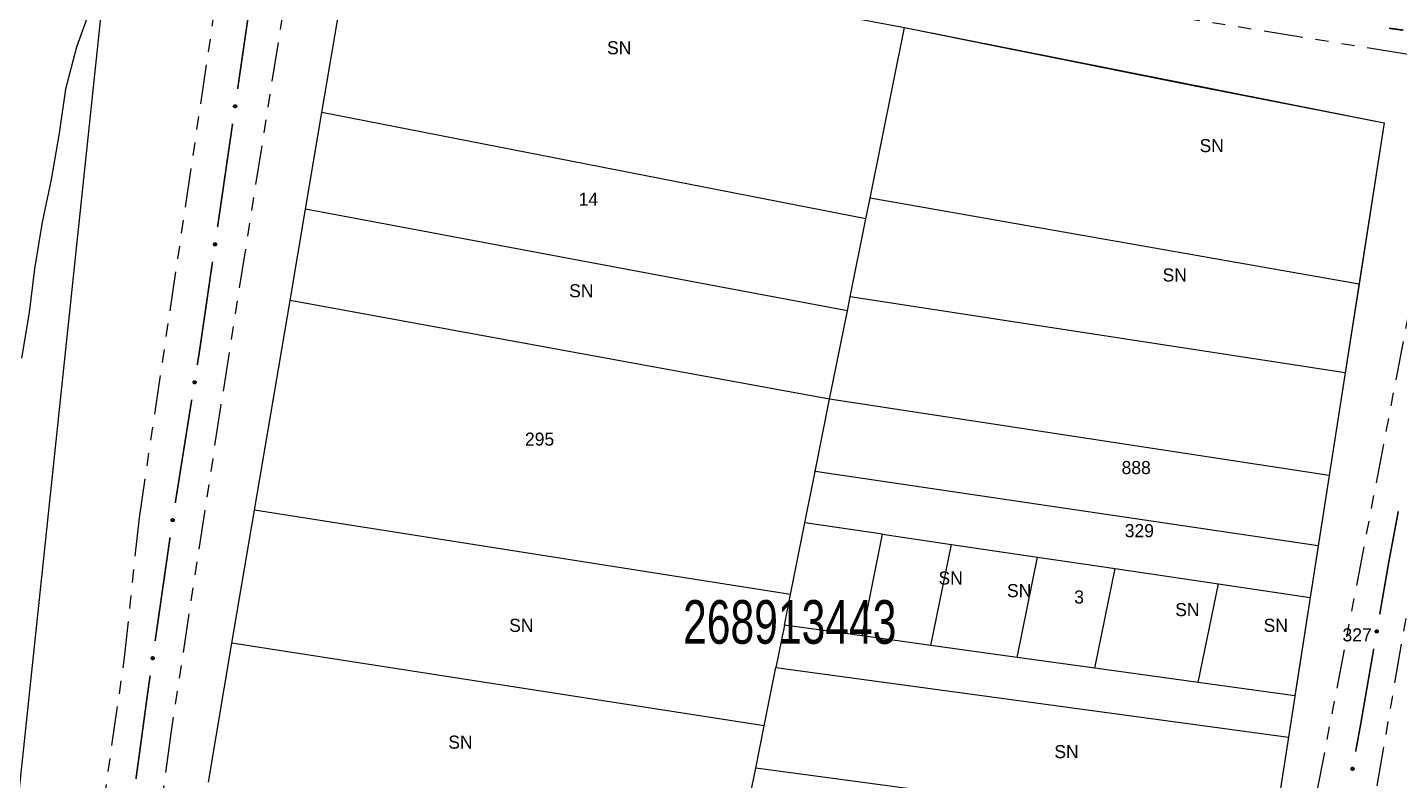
# Model space of a CAD drawing. Extents: x 209193 to 212081, y 4877574 to 4880493.
# Drawn here: x 210017.7 to 210175.1, y 4879284.2 to 4879370.6 of the extents above; entities that cross this region are included whole.
import ezdxf
from ezdxf.enums import TextEntityAlignment as Align

# ---------------------------------------------------------------- set-up
doc = ezdxf.new("R2010")
doc.units = 0
doc.header["$LTSCALE"] = 1.5
doc.header["$MEASUREMENT"] = 0
doc.linetypes.add('TRACO_25', pattern=[8, 3, -1, 1, -1, 1, -1])
for name, color, linetype in [('CD_MALHA_LOTES', 7, 'CONTINUOUS'), ('CD_TXT_QUADRA', 255, 'CONTINUOUS'), ('HD-PRAIA', 251, 'CONTINUOUS'), ('RU-QUADRA', 210, 'CONTINUOUS'), ('SV-EIXO-RUA-N-PAV', 6, 'CONTINUOUS'), ('SV-RUA-NAO-PAV', 7, 'CONTINUOUS'), ('Th_NmrPort', 1, 'CONTINUOUS')]:
    doc.layers.add(name, color=color, linetype=linetype)
doc.styles.add('ARIAL', font='ARIAL.SHX')

msp = doc.modelspace()

# ---------------------------------------------------------------- linework, layer by layer
at = {"layer": 'CD_MALHA_LOTES', "linetype": 'Continuous', "flags": 128}
for points in [[(210028.042868, 4879390.187698), (210012.608314, 4879244.082796), (210010.608575, 4879241.969853)], [(210051.504458, 4879360.808459), (210055.165, 4879382.388)], [(210055.165, 4879382.388), (210118.291432, 4879370.54977)], [(210114.364233, 4879350.981368), (210118.291432, 4879370.54977)], [(210118.291432, 4879370.54977), (210173.320441, 4879359.605982)], [(210049.621075, 4879349.705589), (210051.504458, 4879360.808459)], [(210113.88934, 4879348.615077), (210051.504458, 4879360.808459)], [(210173.320441, 4879359.605982), (210170.434181, 4879341.105896)], [(210113.88934, 4879348.615077), (210114.364233, 4879350.981368)], [(210170.434181, 4879341.105896), (210114.364233, 4879350.981368)], [(210047.844628, 4879339.233115), (210049.621075, 4879349.705589)], [(210111.759735, 4879338.054205), (210049.621075, 4879349.705589)], [(210112.096927, 4879339.683863), (210113.88934, 4879348.615077)], [(210170.434181, 4879341.105896), (210168.848495, 4879330.942108)], [(210043.771118, 4879315.219059), (210047.844628, 4879339.233115)], [(210109.724376, 4879327.928183), (210047.844628, 4879339.233115)], [(210111.759735, 4879338.054205), (210112.096927, 4879339.683863)], [(210168.848495, 4879330.942108), (210112.096927, 4879339.683863)], [(210109.724376, 4879327.928183), (210111.759735, 4879338.054205)], [(210168.848495, 4879330.942108), (210167.014421, 4879319.186222)], [(210108.072709, 4879319.632038), (210109.724376, 4879327.928183)], [(210167.014421, 4879319.186222), (210109.724376, 4879327.928183)], [(210106.893666, 4879313.757115), (210108.072709, 4879319.632038)], [(210165.757278, 4879311.128301), (210108.072709, 4879319.632038)], [(210167.014421, 4879319.186222), (210165.757278, 4879311.128301)], [(210041.177803, 4879299.931012), (210043.771118, 4879315.219059)], [(210105.222168, 4879305.529439), (210043.771118, 4879315.219059)], [(210105.222168, 4879305.529439), (210106.893666, 4879313.757115)], [(210115.785317, 4879312.443918), (210106.893666, 4879313.757115)], [(210113.437145, 4879300.787382), (210115.785317, 4879312.443918)], [(210115.785317, 4879312.443918), (210123.689006, 4879311.276632)], [(210121.346802, 4879299.688858), (210123.689006, 4879311.276632)], [(210123.689006, 4879311.276632), (210133.568617, 4879309.817524)], [(210165.757278, 4879311.128301), (210164.832417, 4879305.200211)], [(210131.233873, 4879298.315702), (210133.568617, 4879309.817524)], [(210133.568617, 4879309.817524), (210142.460268, 4879308.504327)], [(210140.132237, 4879297.079862), (210142.460268, 4879308.504327)], [(210142.460268, 4879308.504327), (210154.315801, 4879306.753397)], [(210151.996722, 4879295.432075), (210154.315801, 4879306.753397)], [(210154.315801, 4879306.753397), (210164.832417, 4879305.200211)], [(210104.538781, 4879302.023222), (210105.222168, 4879305.529439)], [(210164.832417, 4879305.200211), (210163.068556, 4879293.894375)], [(210104.538781, 4879302.023222), (210103.562431, 4879297.158274)], [(210113.437145, 4879300.787382), (210104.538781, 4879302.023222)], [(210038.476393, 4879284.005724), (210041.177803, 4879299.931012)], [(210102.197658, 4879290.482335), (210041.177803, 4879299.931012)], [(210121.346802, 4879299.688858), (210113.437145, 4879300.787382)], [(210131.233873, 4879298.315702), (210121.346802, 4879299.688858)], [(210140.132237, 4879297.079862), (210131.233873, 4879298.315702)], [(210102.197658, 4879290.482335), (210103.562431, 4879297.158274)], [(210103.562431, 4879297.158274), (210162.329074, 4879289.154511)], [(210151.996722, 4879295.432075), (210140.132237, 4879297.079862)], [(210163.068556, 4879293.894375), (210151.996722, 4879295.432075)], [(210101.24767, 4879285.62431), (210102.197658, 4879290.482335)], [(210162.329074, 4879289.154511), (210160.533282, 4879277.644006)], [(210099.250017, 4879275.817654), (210101.24767, 4879285.62431)], [(210160.533282, 4879277.644006), (210101.24767, 4879285.62431)]]:
    msp.add_lwpolyline(points, dxfattribs=at)
at = {"layer": 'HD-PRAIA', "linetype": 'Continuous'}
msp.add_polyline3d([(210011.95716, 4879395.517418, 3.28422), (210028.042868, 4879390.187698, 3.627395), (210026.954824, 4879383.597338, 3.627395), (210026.09633, 4879378.50706, 3.627395), (210025.057908, 4879373.076759, 3.606596), (210023.359099, 4879368.316469, 3.606596), (210022.100427, 4879363.466189, 3.544201), (210021.371945, 4879358.435919, 3.523403), (210020.46351, 4879353.135628, 3.544201), (210019.414903, 4879348.245354, 3.523403), (210018.546502, 4879342.875061, 3.513003), (210017.928043, 4879337.854795, 3.513003), (210017.049596, 4879332.614509, 3.513003)], dxfattribs=at)
at = {"layer": 'RU-QUADRA', "linetype": 'Continuous', "flags": 128}
for points in [[(210058.447916, 4879431.269207), (210053.028899, 4879434.645422), (210050.224114, 4879427.666775), (210047.253369, 4879420.2752), (210043.959361, 4879412.079305), (210042.538507, 4879413.589331), (210038.469099, 4879406.746047), (210034.391142, 4879399.888386), (210030.159849, 4879393.422621), (210028.042868, 4879390.187698), (210012.608314, 4879244.082796), (210010.608575, 4879241.969853), (209993.913415, 4879214.064574), (209984.381015, 4879191.045995), (209980.048106, 4879169.598095), (209985.030951, 4879140.946733), (209993.425963, 4879121.123674), (210043.504607, 4879059.066714)], [(210038.476393, 4879284.005724), (210041.177803, 4879299.931012), (210043.771118, 4879315.219059), (210045.864364, 4879327.559111), (210047.844628, 4879339.233115), (210049.621075, 4879349.705589), (210051.504458, 4879360.808459), (210055.165, 4879382.388), (210118.291432, 4879370.54977), (210128.913661, 4879368.421045), (210151.021602, 4879363.990549), (210173.320441, 4879359.605982), (210168.815936, 4879330.73341), (210167.014421, 4879319.186222), (210164.832417, 4879305.200211), (210162.329074, 4879289.154511), (210160.533282, 4879277.644006)]]:
    msp.add_lwpolyline(points, dxfattribs=at)
at = {"layer": 'SV-EIXO-RUA-N-PAV', "const_width": 0.18}
for points in [[(210043.56243, 4879375.369502), (210041.834066, 4879363.494623)], [(210173.875545, 4879370.469249), (210174.866427, 4879370.334511)], [(210174.866427, 4879370.334511), (210175.513767, 4879370.246488)], [(210041.252945, 4879359.501984), (210039.530663, 4879347.661293)], [(210041.257944, 4879359.53633), (210041.252945, 4879359.501984)], [(210038.954903, 4879343.702947), (210037.515505, 4879333.807083)], [(210037.504637, 4879333.732369), (210037.201766, 4879331.831851)], [(210037.515505, 4879333.807083), (210037.504637, 4879333.732369)], [(210036.572259, 4879327.881696), (210034.683739, 4879316.031232)], [(210174.939686, 4879315.068389), (210174.016605, 4879310.154336)], [(210034.085064, 4879312.076401), (210032.374706, 4879300.198915)], [(210173.86926, 4879309.369942), (210172.809603, 4879303.259252)], [(210174.016605, 4879310.154336), (210173.86926, 4879309.369942)], [(210172.126161, 4879299.318071), (210170.759277, 4879291.43571)], [(210031.662057, 4879295.249963), (210031.569817, 4879294.609407)], [(210031.804587, 4879296.239753), (210031.662057, 4879295.249963)], [(210031.569817, 4879294.609407), (210030.172653, 4879284.35128)], [(210170.632781, 4879290.706249), (210170.045069, 4879287.500016)], [(210170.759277, 4879291.43571), (210170.632781, 4879290.706249)]]:
    msp.add_lwpolyline(points, dxfattribs=at)
at = {"layer": 'SV-EIXO-RUA-N-PAV'}
for points in [[(210041.675632, 4879361.641804), (210041.705426, 4879361.603018), (210041.723102, 4879361.563591), (210041.728379, 4879361.526464), (210041.724488, 4879361.492439), (210041.716587, 4879361.458079), (210041.700978, 4879361.425194), (210041.675569, 4879361.392534), (210041.636871, 4879361.362373), (210041.595292, 4879361.34692), (210041.55917, 4879361.339799), (210041.523458, 4879361.341813), (210041.490207, 4879361.350048), (210041.456584, 4879361.367392), (210041.423737, 4879361.393465), (210041.394351, 4879361.433111), (210041.377287, 4879361.471882), (210041.373126, 4879361.507928), (210041.375378, 4879361.543817), (210041.383865, 4879361.5788), (210041.399374, 4879361.610992), (210041.425685, 4879361.644017), (210041.465199, 4879361.672502), (210041.503675, 4879361.689963), (210041.539653, 4879361.694629), (210041.574937, 4879361.691616), (210041.609496, 4879361.68411), (210041.643206, 4879361.669796), (210041.675632, 4879361.641804)], [(210039.372399, 4879345.808459), (210039.402197, 4879345.769676), (210039.419876, 4879345.730251), (210039.425157, 4879345.693124), (210039.421269, 4879345.659099), (210039.413371, 4879345.624738), (210039.397764, 4879345.591852), (210039.372358, 4879345.559189), (210039.333664, 4879345.529025), (210039.292086, 4879345.513569), (210039.255964, 4879345.506444), (210039.220252, 4879345.508455), (210039.187, 4879345.516687), (210039.153376, 4879345.534027), (210039.120527, 4879345.560097), (210039.091137, 4879345.59974), (210039.07407, 4879345.638511), (210039.069905, 4879345.674556), (210039.072154, 4879345.710446), (210039.080638, 4879345.745429), (210039.096143, 4879345.777622), (210039.122451, 4879345.810649), (210039.161963, 4879345.839139), (210039.200438, 4879345.856603), (210039.236415, 4879345.861273), (210039.271699, 4879345.858263), (210039.306259, 4879345.85076), (210039.33997, 4879345.836448), (210039.372399, 4879345.808459)], [(210037.018333, 4879329.981339), (210037.047601, 4879329.942155), (210037.064743, 4879329.902493), (210037.069519, 4879329.865298), (210037.065169, 4879329.831329), (210037.056805, 4879329.797079), (210037.040753, 4879329.764408), (210037.014905, 4879329.732093), (210036.975804, 4879329.702457), (210036.93402, 4879329.687568), (210036.897805, 4879329.680934), (210036.862123, 4879329.683431), (210036.828987, 4879329.692114), (210036.795601, 4879329.70991), (210036.763109, 4879329.736424), (210036.734261, 4879329.776463), (210036.717722, 4879329.815461), (210036.714047, 4879329.85156), (210036.716784, 4879329.887416), (210036.725743, 4879329.92228), (210036.741684, 4879329.95426), (210036.768439, 4879329.986927), (210036.808335, 4879330.014876), (210036.847043, 4879330.031815), (210036.88308, 4879330.035996), (210036.91832, 4879330.032507), (210036.952775, 4879330.024535), (210036.986288, 4879330.009767), (210037.018333, 4879329.981339)], [(210034.499559, 4879314.182506), (210034.529412, 4879314.143766), (210034.547148, 4879314.104366), (210034.552482, 4879314.067247), (210034.548642, 4879314.033216), (210034.540793, 4879313.998844), (210034.525234, 4879313.965936), (210034.499874, 4879313.933236), (210034.461222, 4879313.903017), (210034.419667, 4879313.887501), (210034.383555, 4879313.880325), (210034.34784, 4879313.882286), (210034.314577, 4879313.89047), (210034.280928, 4879313.907763), (210034.248041, 4879313.933786), (210034.218595, 4879313.973387), (210034.201473, 4879314.012133), (210034.197256, 4879314.048172), (210034.199455, 4879314.084065), (210034.207888, 4879314.11906), (210034.223348, 4879314.151276), (210034.249609, 4879314.18434), (210034.28908, 4879314.212886), (210034.32753, 4879314.230405), (210034.3635, 4879314.235126), (210034.398788, 4879314.232166), (210034.433359, 4879314.224713), (210034.46709, 4879314.210449), (210034.499559, 4879314.182506)], [(210172.600893, 4879301.411421), (210172.629623, 4879301.371841), (210172.646221, 4879301.331948), (210172.650488, 4879301.294691), (210172.645674, 4879301.260785), (210172.636842, 4879301.226652), (210172.620345, 4879301.194204), (210172.594058, 4879301.162245), (210172.554555, 4879301.133147), (210172.512572, 4879301.118829), (210172.476269, 4879301.112692), (210172.440625, 4879301.115676), (210172.40761, 4879301.124811), (210172.374471, 4879301.143062), (210172.342345, 4879301.170017), (210172.314046, 4879301.210447), (210172.298042, 4879301.249668), (210172.294861, 4879301.285813), (210172.298088, 4879301.321628), (210172.307522, 4879301.356367), (210172.323899, 4879301.388126), (210172.351098, 4879301.420424), (210172.391372, 4879301.447825), (210172.430308, 4879301.464234), (210172.466399, 4879301.467922), (210172.501588, 4879301.463951), (210172.53593, 4879301.455509), (210172.569239, 4879301.440284), (210172.600893, 4879301.411421)], [(210032.219082, 4879298.345858), (210032.248935, 4879298.307118), (210032.26667, 4879298.267718), (210032.272004, 4879298.230598), (210032.268165, 4879298.196568), (210032.260316, 4879298.162196), (210032.244756, 4879298.129288), (210032.219397, 4879298.096588), (210032.180745, 4879298.066369), (210032.139189, 4879298.050853), (210032.103078, 4879298.043677), (210032.067363, 4879298.045638), (210032.0341, 4879298.053822), (210032.000451, 4879298.071115), (210031.967564, 4879298.097138), (210031.938118, 4879298.136739), (210031.920995, 4879298.175485), (210031.916779, 4879298.211524), (210031.918977, 4879298.247417), (210031.927411, 4879298.282412), (210031.942871, 4879298.314628), (210031.969131, 4879298.347692), (210032.008603, 4879298.376238), (210032.047053, 4879298.393756), (210032.083023, 4879298.398478), (210032.118311, 4879298.395518), (210032.152882, 4879298.388065), (210032.186613, 4879298.373801), (210032.219082, 4879298.345858)], [(210169.818653, 4879285.654271), (210169.847001, 4879285.614416), (210169.863216, 4879285.574366), (210169.867126, 4879285.53707), (210169.861987, 4879285.503212), (210169.852828, 4879285.469165), (210169.836021, 4879285.436876), (210169.809429, 4879285.405171), (210169.769649, 4879285.376453), (210169.72753, 4879285.362539), (210169.691171, 4879285.35675), (210169.655557, 4879285.360075), (210169.622631, 4879285.369527), (210169.589669, 4879285.388094), (210169.557802, 4879285.415357), (210169.529892, 4879285.456056), (210169.514265, 4879285.495428), (210169.511431, 4879285.531602), (210169.515001, 4879285.567385), (210169.524768, 4879285.602032), (210169.541449, 4879285.633632), (210169.568955, 4879285.665668), (210169.60949, 4879285.692682), (210169.648582, 4879285.708717), (210169.684706, 4879285.712058), (210169.719856, 4879285.70775), (210169.754116, 4879285.698979), (210169.787277, 4879285.683436), (210169.818653, 4879285.654271)]]:
    msp.add_lwpolyline(points, close=True, dxfattribs=at)
for points in [[(210041.383865, 4879361.5788), (210041.377287, 4879361.471882)], [(210041.391623, 4879361.59051), (210041.386259, 4879361.458916)], [(210041.399374, 4879361.610992), (210041.394351, 4879361.433111)], [(210041.41409, 4879361.621712), (210041.409702, 4879361.421031)], [(210041.425685, 4879361.644017), (210041.423737, 4879361.393465)], [(210041.446403, 4879361.654239), (210041.440093, 4879361.383514)], [(210041.465199, 4879361.672502), (210041.456584, 4879361.367392)], [(210041.483134, 4879361.679229), (210041.473039, 4879361.363551)], [(210041.503675, 4879361.689963), (210041.490207, 4879361.350048)], [(210041.520403, 4879361.688972), (210041.506771, 4879361.348989)], [(210041.539653, 4879361.694629), (210041.523458, 4879361.341813)], [(210041.556493, 4879361.690614), (210041.538981, 4879361.342922)], [(210041.574937, 4879361.691616), (210041.55917, 4879361.339799)], [(210041.592755, 4879361.683957), (210041.579712, 4879361.348025)], [(210041.609496, 4879361.68411), (210041.595292, 4879361.34692)], [(210041.62553, 4879361.672293), (210041.617178, 4879361.359119)], [(210041.643206, 4879361.669796), (210041.636871, 4879361.362373)], [(210041.657518, 4879361.655227), (210041.654866, 4879361.381212)], [(210041.675632, 4879361.641804), (210041.675569, 4879361.392534)], [(210041.691003, 4879361.620017), (210041.688922, 4879361.416243)], [(210041.705426, 4879361.603018), (210041.700978, 4879361.425194)], [(210041.715599, 4879361.580586), (210041.709081, 4879361.450539)], [(210041.723102, 4879361.563591), (210041.716587, 4879361.458079)], [(210039.080638, 4879345.745429), (210039.07407, 4879345.638511)], [(210039.088395, 4879345.757139), (210039.083043, 4879345.625545)], [(210039.096143, 4879345.777622), (210039.091137, 4879345.59974)], [(210039.110859, 4879345.788344), (210039.106489, 4879345.587663)], [(210039.122451, 4879345.810649), (210039.120527, 4879345.560097)], [(210039.143168, 4879345.820874), (210039.136883, 4879345.550149)], [(210039.161963, 4879345.839139), (210039.153376, 4879345.534027)], [(210039.179897, 4879345.845867), (210039.169831, 4879345.530189)], [(210039.200438, 4879345.856603), (210039.187, 4879345.516687)], [(210039.217165, 4879345.855614), (210039.203564, 4879345.51563)], [(210039.236415, 4879345.861273), (210039.220252, 4879345.508455)], [(210039.253256, 4879345.857259), (210039.235775, 4879345.509566)], [(210039.271699, 4879345.858263), (210039.255964, 4879345.506444)], [(210039.289518, 4879345.850605), (210039.276506, 4879345.514672)], [(210039.306259, 4879345.85076), (210039.292086, 4879345.513569)], [(210039.322293, 4879345.838944), (210039.313971, 4879345.525769)], [(210039.33997, 4879345.836448), (210039.333664, 4879345.529025)], [(210039.354284, 4879345.821881), (210039.351657, 4879345.547865)], [(210039.372399, 4879345.808459), (210039.372358, 4879345.559189)], [(210039.387771, 4879345.786674), (210039.385709, 4879345.5829)], [(210039.402197, 4879345.769676), (210039.397764, 4879345.591852)], [(210039.412372, 4879345.747245), (210039.405866, 4879345.617198)], [(210039.419876, 4879345.730251), (210039.413371, 4879345.624738)], [(210036.725743, 4879329.92228), (210036.717722, 4879329.815461)], [(210036.733658, 4879329.933884), (210036.726518, 4879329.802375)], [(210036.741684, 4879329.95426), (210036.734261, 4879329.776463)], [(210036.756545, 4879329.964781), (210036.749447, 4879329.764177)], [(210036.768439, 4879329.986927), (210036.763109, 4879329.736424)], [(210036.789293, 4879329.996869), (210036.779329, 4879329.726254)], [(210036.808335, 4879330.014876), (210036.795601, 4879329.70991)], [(210036.826358, 4879330.02136), (210036.812002, 4879329.705848)], [(210036.847043, 4879330.031815), (210036.828987, 4879329.692114)], [(210036.863756, 4879330.0306), (210036.845535, 4879329.690832)], [(210036.88308, 4879330.035996), (210036.862123, 4879329.683431)], [(210036.899865, 4879330.031754), (210036.87766, 4879329.68433)], [(210036.91832, 4879330.032507), (210036.897805, 4879329.680934)], [(210036.936033, 4879330.024608), (210036.918456, 4879329.688883)], [(210036.952775, 4879330.024535), (210036.93402, 4879329.687568)], [(210036.968647, 4879330.012502), (210036.956069, 4879329.69947)], [(210036.986288, 4879330.009767), (210036.975804, 4879329.702457)], [(210037.000403, 4879329.995006), (210036.994051, 4879329.721051)], [(210037.018333, 4879329.981339), (210037.014905, 4879329.732093)], [(210037.033409, 4879329.959348), (210037.028577, 4879329.75562)], [(210037.047601, 4879329.942155), (210037.040753, 4879329.764408)], [(210037.057471, 4879329.919588), (210037.049198, 4879329.789641)], [(210037.064743, 4879329.902493), (210037.056805, 4879329.797079)], [(210034.207888, 4879314.11906), (210034.201473, 4879314.012133)], [(210034.215629, 4879314.130782), (210034.210464, 4879313.99918)], [(210034.223348, 4879314.151276), (210034.218595, 4879313.973387)], [(210034.238049, 4879314.162018), (210034.233964, 4879313.961331)], [(210034.249609, 4879314.18434), (210034.248041, 4879313.933786)], [(210034.270311, 4879314.194595), (210034.264412, 4879313.92386)], [(210034.28908, 4879314.212886), (210034.280928, 4879313.907763)], [(210034.307004, 4879314.21964), (210034.297388, 4879313.903947)], [(210034.32753, 4879314.230405), (210034.314577, 4879313.89047)], [(210034.344259, 4879314.22944), (210034.331142, 4879313.889437)], [(210034.3635, 4879314.235126), (210034.34784, 4879313.882286)], [(210034.380347, 4879314.231136), (210034.363362, 4879313.883418)], [(210034.398788, 4879314.232166), (210034.383555, 4879313.880325)], [(210034.416618, 4879314.224534), (210034.404085, 4879313.888583)], [(210034.433359, 4879314.224713), (210034.419667, 4879313.887501)], [(210034.449411, 4879314.212919), (210034.441534, 4879313.899733)], [(210034.46709, 4879314.210449), (210034.461222, 4879313.903017)], [(210034.481425, 4879314.195902), (210034.479189, 4879313.921883)], [(210034.499559, 4879314.182506), (210034.499874, 4879313.933236)], [(210034.514963, 4879314.160743), (210034.513191, 4879313.956966)], [(210034.529412, 4879314.143766), (210034.525234, 4879313.965936)], [(210034.539619, 4879314.121349), (210034.533299, 4879313.991293)], [(210034.547148, 4879314.104366), (210034.540793, 4879313.998844)], [(210172.372086, 4879301.43008), (210172.358424, 4879301.159626)], [(210172.391372, 4879301.447825), (210172.374471, 4879301.143062)], [(210172.409482, 4879301.454063), (210172.390815, 4879301.138776)], [(210172.430308, 4879301.464234), (210172.40761, 4879301.124811)], [(210172.447003, 4879301.46279), (210172.424139, 4879301.123303)], [(210172.466399, 4879301.467922), (210172.440625, 4879301.115676)], [(210172.483124, 4879301.46345), (210172.456173, 4879301.116363)], [(210172.501588, 4879301.463951), (210172.476269, 4879301.112692)], [(210172.519192, 4879301.455811), (210172.497027, 4879301.120357)], [(210172.53593, 4879301.455509), (210172.512572, 4879301.118829)], [(210172.551637, 4879301.44326), (210172.534781, 4879301.130429)], [(210172.569239, 4879301.440284), (210172.554555, 4879301.133147)], [(210172.307522, 4879301.356367), (210172.298042, 4879301.249668)], [(210172.315596, 4879301.367862), (210172.306658, 4879301.236463)], [(210172.323899, 4879301.388126), (210172.314046, 4879301.210447)], [(210172.338902, 4879301.398442), (210172.329063, 4879301.197955)], [(210172.351098, 4879301.420424), (210172.342345, 4879301.170017)], [(210172.58315, 4879301.425332), (210172.573055, 4879301.15149)], [(210172.600893, 4879301.411421), (210172.594058, 4879301.162245)], [(210172.615666, 4879301.389226), (210172.60805, 4879301.185583)], [(210172.629623, 4879301.371841), (210172.620345, 4879301.194204)], [(210172.639182, 4879301.34914), (210172.629134, 4879301.219319)], [(210172.646221, 4879301.331948), (210172.636842, 4879301.226652)], [(210031.927411, 4879298.282412), (210031.920995, 4879298.175485)], [(210031.935151, 4879298.294134), (210031.929987, 4879298.162532)], [(210031.942871, 4879298.314628), (210031.938118, 4879298.136739)], [(210031.957571, 4879298.32537), (210031.953487, 4879298.124683)], [(210031.969131, 4879298.347692), (210031.967564, 4879298.097138)], [(210031.989834, 4879298.357946), (210031.983935, 4879298.087212)], [(210032.008603, 4879298.376238), (210032.000451, 4879298.071115)], [(210032.026527, 4879298.382992), (210032.016911, 4879298.067299)], [(210032.047053, 4879298.393756), (210032.0341, 4879298.053822)], [(210032.063782, 4879298.392792), (210032.050665, 4879298.052788)], [(210032.083023, 4879298.398478), (210032.067363, 4879298.045638)], [(210032.09987, 4879298.394488), (210032.082884, 4879298.04677)], [(210032.118311, 4879298.395518), (210032.103078, 4879298.043677)], [(210032.136141, 4879298.387886), (210032.123608, 4879298.051935)], [(210032.152882, 4879298.388065), (210032.139189, 4879298.050853)], [(210032.168933, 4879298.376271), (210032.161057, 4879298.063085)], [(210032.186613, 4879298.373801), (210032.180745, 4879298.066369)], [(210032.200948, 4879298.359254), (210032.198711, 4879298.085235)], [(210032.219082, 4879298.345858), (210032.219397, 4879298.096588)], [(210032.234486, 4879298.324095), (210032.232714, 4879298.120318)], [(210032.248935, 4879298.307118), (210032.244756, 4879298.129288)], [(210032.259142, 4879298.284701), (210032.252821, 4879298.154645)], [(210032.26667, 4879298.267718), (210032.260316, 4879298.162196)], [(210169.62766, 4879285.698745), (210169.605971, 4879285.383652)], [(210169.648582, 4879285.708717), (210169.622631, 4879285.369527)], [(210169.665262, 4879285.707112), (210169.639145, 4879285.36786)], [(210169.684706, 4879285.712058), (210169.655557, 4879285.360075)], [(210169.701388, 4879285.707427), (210169.671111, 4879285.360613)], [(210169.719856, 4879285.70775), (210169.691171, 4879285.35675)], [(210169.737381, 4879285.699442), (210169.712001, 4879285.364216)], [(210169.754116, 4879285.698979), (210169.72753, 4879285.362539)], [(210169.524768, 4879285.602032), (210169.514265, 4879285.495428)], [(210169.532951, 4879285.613449), (210169.522754, 4879285.482141)], [(210169.541449, 4879285.633632), (210169.529892, 4879285.456056)], [(210169.556549, 4879285.643804), (210169.544789, 4879285.44342)], [(210169.568955, 4879285.665668), (210169.557802, 4879285.415357)], [(210169.590035, 4879285.675122), (210169.573781, 4879285.404812)], [(210169.60949, 4879285.692682), (210169.589669, 4879285.388094)], [(210169.769704, 4879285.68658), (210169.74985, 4879285.373925)], [(210169.787277, 4879285.683436), (210169.769649, 4879285.376453)], [(210169.801044, 4879285.66835), (210169.788324, 4879285.394618)], [(210169.818653, 4879285.654271), (210169.809429, 4879285.405171)], [(210169.833212, 4879285.631934), (210169.823644, 4879285.428374)], [(210169.847001, 4879285.614416), (210169.836021, 4879285.436876)], [(210169.856343, 4879285.591626), (210169.845051, 4879285.461906)], [(210169.863216, 4879285.574366), (210169.852828, 4879285.469165)]]:
    msp.add_lwpolyline(points, dxfattribs=at)
at = {"layer": 'SV-RUA-NAO-PAV', "linetype": 'TRACO_25'}
for points in [[(210025.720671, 4879276.332044, 6.674372), (210028.824133, 4879297.973208, 6.715969), (210030.569044, 4879314.334068, 6.632775), (210041.087701, 4879385.257895, 5.873631), (210043.826328, 4879391.308283, 5.894429), (210044.435162, 4879395.208495, 5.88403), (210051.706453, 4879426.300262, 5.19768), (210056.113585, 4879437.990982, 4.043365), (210057.177119, 4879440.606833, 4.043365), (210061.035674, 4879451.525881, 4.043365), (210067.09712, 4879452.657351, 4.043365), (210063.360981, 4879442.909423, 4.043365), (210061.814971, 4879437.991174, 4.043365), (210057.55799, 4879425.960442, 4.989696), (210051.447089, 4879394.548698, 5.74884), (210115.668945, 4879382.651474, 6.455988), (210121.558516, 4879381.560419, 6.455988), (210130.803838, 4879379.870527, 6.487186), (210164.171504, 4879373.77147, 6.487186), (210184.467046, 4879371.972064, 6.487186)], [(210153.980439, 4879221.203656, 8.286254), (210154.83992, 4879223.363791, 8.286254), (210165.652457, 4879282.987074, 8.07827), (210180.999198, 4879363.081512, 7.225532), (210179.297541, 4879366.771636, 7.142338), (210175.826454, 4879367.491555, 7.152737), (210133.253773, 4879374.400462, 6.871958), (210083.728768, 4879383.189227, 6.320798), (210053.249782, 4879387.858431, 6.331197), (210050.109457, 4879386.558262, 6.320798), (210048.341002, 4879380.697915, 6.320798), (210039.87702, 4879327.055004, 6.331197), (210034.158257, 4879289.582977, 6.663973), (210032.122891, 4879274.362163, 6.674372), (210028.250533, 4879248.890785, 6.674372), (210028.392067, 4879244.440572, 6.674372)], [(210298.644311, 4879196.072609, 10.721058), (210302.76884, 4879212.991998, 10.721058), (210306.056972, 4879234.953286, 10.043468), (210312.685488, 4879270.714618, 9.265496), (210318.058426, 4879304.729519, 9.064729), (210324.585228, 4879326.998169, 8.738482), (210326.409974, 4879333.567254, 8.738482), (210327.303794, 4879337.045376, 8.738482), (210325.760662, 4879339.816459, 8.738482), (210291.308812, 4879346.072919, 8.060893), (210254.865829, 4879353.331575, 7.232728), (210242.220042, 4879355.382851, 7.232728), (210215.705777, 4879359.837248, 7.163136), (210186.850277, 4879364.101759, 7.12154), (210179.35214, 4879323.489518, 7.371121), (210171.116256, 4879275.656899, 7.703897), (210161.811352, 4879224.144063, 8.275855), (210161.892562, 4879220.613893, 8.275855)]]:
    msp.add_polyline3d(points, dxfattribs=at)

# ---------------------------------------------------------------- texts
at = {"layer": 'CD_TXT_QUADRA', "style": 'ARIAL', "width": 0.7}
msp.add_text('268913443', height=5, dxfattribs=at).set_placement((210092.914703, 4879299.879696))
at = {"layer": 'Th_NmrPort', "color": 1}
for s, p in [('SN', (210084.199227, 4879368.234897)), ('SN', (210152.148523, 4879357.012903)), ('14', (210080.941228, 4879350.858906)), ('SN', (210147.911193, 4879342.170911)), ('SN', (210079.855229, 4879340.360912)), ('295', (210074.787232, 4879323.346921)), ('888', (210143.205195, 4879320.088922)), ('329', (210143.567195, 4879312.848926)), ('SN', (210122.209206, 4879307.418929)), ('SN', (210130.066535, 4879305.97093)), ('3', (210137.775198, 4879305.24693)), ('SN', (210149.359192, 4879303.798931)), ('SN', (210072.977233, 4879301.988932)), ('SN', (210159.495187, 4879301.988932)), ('327', (210168.545182, 4879300.902933)), ('SN', (210065.992569, 4879288.594939)), ('SN', (210135.496532, 4879287.50894))]:
    msp.add_text(s, height=1.5, dxfattribs=at).set_placement(p, align=Align.MIDDLE_LEFT)

doc.saveas('drawing.dxf')
